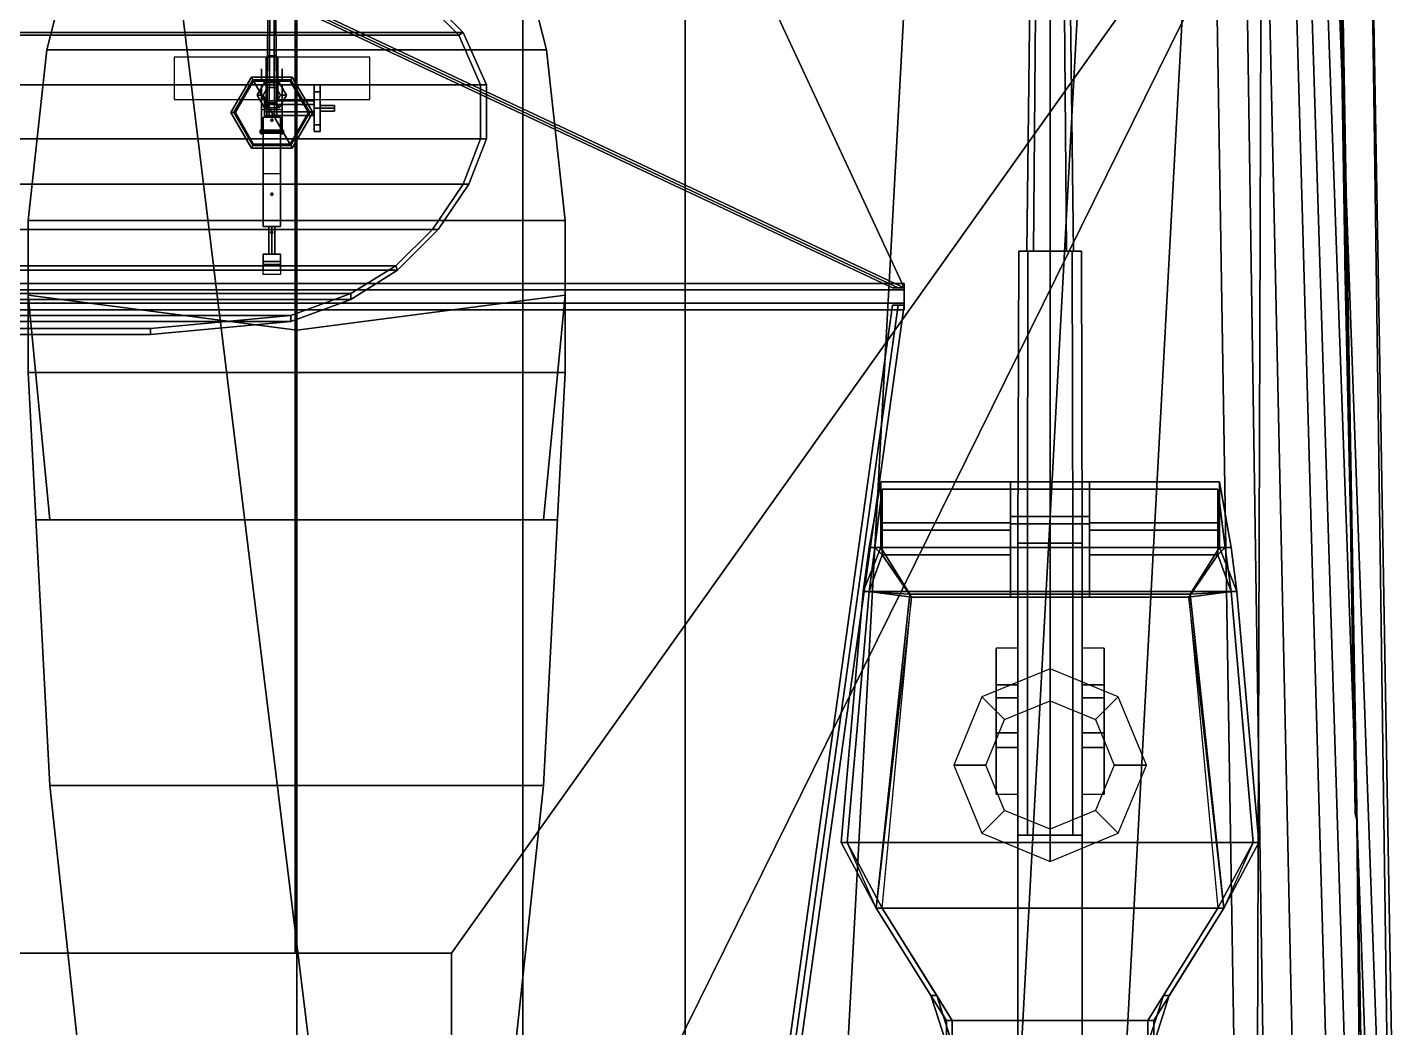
# Model space of a CAD drawing. Header units: millimetres. Extents: x -12 to 12, y -117 to 93.
# Drawn here: x 2 to 11.34, y 10.96 to 17.82 of the extents above; entities that cross this region are included whole.
import ezdxf

# ---------------------------------------------------------------- set-up
doc = ezdxf.new("R2010")
doc.units = ezdxf.units.MM
doc.header["$MEASUREMENT"] = 0
for name, color, linetype in [('barrel', 1, 'Continuous'), ('boats', 1, 'Continuous'), ('railings', 6, 'Continuous'), ('sleeve', 5, 'Continuous'), ('supersctucture', 3, 'Continuous'), ('turret', 2, 'Continuous')]:
    doc.layers.add(name, color=color, linetype=linetype)

msp = doc.modelspace()

# ---------------------------------------------------------------- linework, layer by layer
for points in [[(0, 19.99, -7.11), (5.39, 19.99, -7.11), (5.39, 10.75, -7.11), (0, 10.75, -7.11)], [(6.5, 10.75, -6.98), (5.39, 10.75, -7.11), (5.39, 19.99, -7.11), (6.5, 19.99, -6.98)], [(7.61, 10.75, -6.73), (6.5, 10.75, -6.98), (6.5, 19.99, -6.98), (8.11, 19.99, -6.31)], [(8.8, 10.75, -6.21), (7.61, 10.75, -6.73), (8.11, 19.99, -6.31), (9.3, 19.99, -5.52)], [(9.52, 10.75, -5.72), (8.8, 10.75, -6.21), (9.3, 19.99, -5.52), (10.02, 19.99, -4.72)], [(10.42, 10.75, -4.79), (9.52, 10.75, -5.72), (10.02, 19.99, -4.72), (10.45, 19.99, -3.96)], [(11.13, 10.75, 4.57), (10.26, 10.75, 1.01), (10.11, 19.99, 1.01), (10.97, 19.99, 4.57)], [(10.26, 10.75, 1.01), (10.46, 10.75, 0.7), (10.32, 19.99, 0.7), (10.11, 19.99, 1.01)], [(10.46, 10.75, 0.7), (10.66, 10.75, 0.39), (10.46, 19.99, 0.39), (10.32, 19.99, 0.7)], [(11.02, 10.75, -3.54), (10.42, 10.75, -4.79), (10.45, 19.99, -3.96), (10.73, 19.99, -3.06)], [(10.66, 10.75, 0.39), (10.89, 10.75, -0.06), (10.63, 19.99, -0.06), (10.46, 19.99, 0.39)], [(10.89, 10.75, -0.06), (11.16, 10.75, -0.83), (10.83, 19.99, -0.83), (10.63, 19.99, -0.06)], [(11.24, 10.75, -2.57), (11.02, 10.75, -3.54), (10.73, 19.99, -3.06), (10.91, 19.99, -1.97)], [(11.16, 10.75, -0.83), (11.24, 10.75, -1.6), (10.91, 19.99, -1.46), (10.83, 19.99, -0.83)], [(11.24, 10.75, -1.6), (11.24, 10.75, -2.57), (10.91, 19.99, -1.97), (10.91, 19.99, -1.46)], [(11.13, 10.75, 5.97), (11.31, 10.75, 5.78), (11.18, 19.99, 5.7), (10.96, 19.99, 5.97)], [(11.34, 10.75, 5.5), (11.13, 10.75, 4.57), (10.97, 19.99, 4.57), (11.18, 19.99, 5.5)], [(11.31, 10.75, 5.78), (11.34, 10.75, 5.5), (11.18, 19.99, 5.5), (11.18, 19.99, 5.7)], [(6.22, 19.86, 14.59), (8, 16.03, 23.96), (8, 16.03, 23.91), (6.22, 19.86, 14.54)], [(6.22, 19.86, 14.54), (8, 16.03, 23.91), (8, 16.03, 23.96), (6.22, 19.86, 14.59)], [(3, 18.38, 22.18), (5.5, -1.99, 28.81), (5.5, -1.99, 28.75), (3, 18.38, 22.13)], [(3, 18.38, 22.13), (5.5, -1.99, 28.75), (5.5, -1.99, 28.81), (3, 18.38, 22.18)], [(-4.61, 18.15, 24.02), (4.61, 18.15, 24.02), (4.98, 17.78, 24.02), (-4.98, 17.78, 24.02)], [(4.95, 17.76, 24.12), (4.58, 18.13, 24.12), (-4.58, 18.13, 24.12), (-4.95, 17.76, 24.12)], [(4.61, 18.15, 25.38), (4.58, 18.13, 25.38), (4.95, 17.76, 25.38), (4.98, 17.78, 25.38)], [(4.58, 18.13, 25.38), (4.58, 18.13, 24.12), (4.95, 17.76, 24.12), (4.95, 17.76, 25.38)], [(4.98, 17.78, 25.38), (4.98, 17.78, 24.02), (4.61, 18.15, 24.02), (4.61, 18.15, 25.38)], [(-4.98, 17.78, 24.02), (4.98, 17.78, 24.02), (5.14, 17.42, 24.02), (-5.14, 17.42, 24.02)], [(5.1, 17.42, 24.12), (4.95, 17.76, 24.12), (-4.95, 17.76, 24.12), (-5.1, 17.42, 24.12)], [(4.98, 17.78, 25.38), (4.95, 17.76, 25.38), (5.1, 17.42, 25.38), (5.14, 17.42, 25.38)], [(4.95, 17.76, 25.38), (4.95, 17.76, 24.12), (5.1, 17.42, 24.12), (5.1, 17.42, 25.38)], [(5.14, 17.42, 25.38), (5.14, 17.42, 24.02), (4.98, 17.78, 24.02), (4.98, 17.78, 25.38)], [(-5.14, 17.42, 24.02), (5.14, 17.42, 24.02), (5.14, 17.05, 24.02), (-5.14, 17.05, 24.02)], [(5.1, 17.05, 24.12), (5.1, 17.42, 24.12), (-5.1, 17.42, 24.12), (-5.1, 17.05, 24.12)], [(3.42, 17.23, 24.2), (3.545, 17.4465, 24.2), (3.53, 17.4725, 24.17), (3.39, 17.23, 24.17)], [(3.53, 17.4725, 24.12), (3.39, 17.23, 24.12), (3.39, 17.23, 24.17), (3.53, 17.4725, 24.17)], [(3.545, 17.4465, 24.2), (3.42, 17.23, 24.2), (3.42, 17.23, 24.81), (3.545, 17.4465, 24.81)], [(3.545, 17.4465, 24.2), (3.795, 17.4465, 24.2), (3.81, 17.4725, 24.17), (3.53, 17.4725, 24.17)], [(3.81, 17.4725, 24.12), (3.53, 17.4725, 24.12), (3.53, 17.4725, 24.17), (3.81, 17.4725, 24.17)], [(3.795, 17.4465, 24.2), (3.545, 17.4465, 24.2), (3.545, 17.4465, 24.81), (3.795, 17.4465, 24.81)], [(3.795, 17.4465, 24.2), (3.92, 17.23, 24.2), (3.95, 17.23, 24.17), (3.81, 17.4725, 24.17)], [(3.92, 17.23, 24.2), (3.795, 17.4465, 24.2), (3.795, 17.4465, 24.81), (3.92, 17.23, 24.81)], [(3.95, 17.23, 24.12), (3.81, 17.4725, 24.12), (3.81, 17.4725, 24.17), (3.95, 17.23, 24.17)], [(5.1, 17.42, 25.38), (5.1, 17.42, 24.12), (5.1, 17.05, 24.12), (5.1, 17.05, 25.38)], [(5.14, 17.42, 25.38), (5.1, 17.42, 25.38), (5.1, 17.05, 25.38), (5.14, 17.05, 25.38)], [(5.14, 17.05, 25.38), (5.14, 17.05, 24.02), (5.14, 17.42, 24.02), (5.14, 17.42, 25.38)], [(3.545, 17.0135, 24.2), (3.42, 17.23, 24.2), (3.39, 17.23, 24.17), (3.53, 16.9875, 24.17)], [(3.39, 17.23, 24.12), (3.53, 16.9875, 24.12), (3.53, 16.9875, 24.17), (3.39, 17.23, 24.17)], [(3.42, 17.23, 24.2), (3.545, 17.0135, 24.2), (3.545, 17.0135, 24.81), (3.42, 17.23, 24.81)], [(3.795, 17.0135, 24.2), (3.92, 17.23, 24.2), (3.92, 17.23, 24.81), (3.795, 17.0135, 24.81)], [(3.92, 17.23, 24.2), (3.795, 17.0135, 24.2), (3.81, 16.9875, 24.17), (3.95, 17.23, 24.17)], [(3.81, 16.9875, 24.12), (3.95, 17.23, 24.12), (3.95, 17.23, 24.17), (3.81, 16.9875, 24.17)], [(-5.14, 17.05, 24.02), (5.14, 17.05, 24.02), (5.02, 16.74, 24.02), (-5.02, 16.74, 24.02)], [(4.98, 16.74, 24.12), (5.1, 17.05, 24.12), (-5.1, 17.05, 24.12), (-4.98, 16.74, 24.12)], [(3.795, 17.0135, 24.2), (3.545, 17.0135, 24.2), (3.53, 16.9875, 24.17), (3.81, 16.9875, 24.17)], [(3.545, 17.0135, 24.2), (3.795, 17.0135, 24.2), (3.795, 17.0135, 24.81), (3.545, 17.0135, 24.81)], [(5.14, 17.05, 25.38), (5.1, 17.05, 25.38), (4.98, 16.74, 25.38), (5.02, 16.74, 25.38)], [(5.1, 17.05, 25.38), (5.1, 17.05, 24.12), (4.98, 16.74, 24.12), (4.98, 16.74, 25.38)], [(5.02, 16.74, 25.38), (5.02, 16.74, 24.02), (5.14, 17.05, 24.02), (5.14, 17.05, 25.38)], [(3.53, 16.9875, 24.12), (3.81, 16.9875, 24.12), (3.81, 16.9875, 24.17), (3.53, 16.9875, 24.17)], [(-5.02, 16.74, 24.02), (5.02, 16.74, 24.02), (4.81, 16.43, 24.02), (-4.81, 16.43, 24.02)], [(4.77, 16.43, 24.12), (4.98, 16.74, 24.12), (-4.98, 16.74, 24.12), (-4.77, 16.43, 24.12)], [(4.98, 16.74, 25.38), (4.98, 16.74, 24.12), (4.77, 16.43, 24.12), (4.77, 16.43, 25.38)], [(5.02, 16.74, 25.38), (4.98, 16.74, 25.38), (4.77, 16.43, 25.38), (4.81, 16.43, 25.38)], [(4.81, 16.43, 25.38), (4.81, 16.43, 24.02), (5.02, 16.74, 24.02), (5.02, 16.74, 25.38)], [(-4.81, 16.43, 24.02), (4.81, 16.43, 24.02), (4.53, 16.15, 24.02), (-4.53, 16.15, 24.02)], [(4.52, 16.18, 24.12), (4.77, 16.43, 24.12), (-4.77, 16.43, 24.12), (-4.52, 16.18, 24.12)], [(4.81, 16.43, 25.38), (4.77, 16.43, 25.38), (4.52, 16.18, 25.38), (4.53, 16.15, 25.38)], [(4.77, 16.43, 25.38), (4.77, 16.43, 24.12), (4.52, 16.18, 24.12), (4.52, 16.18, 25.38)], [(4.53, 16.15, 25.38), (4.53, 16.15, 24.02), (4.81, 16.43, 24.02), (4.81, 16.43, 25.38)], [(4.21, 15.99, 24.12), (4.52, 16.18, 24.12), (-4.52, 16.18, 24.12), (-4.21, 15.99, 24.12)], [(4.52, 16.18, 25.38), (4.52, 16.18, 24.12), (4.21, 15.99, 24.12), (4.21, 15.99, 25.38)], [(4.53, 16.15, 25.38), (4.52, 16.18, 25.38), (4.21, 15.99, 25.38), (4.21, 15.95, 25.38)], [(-4.53, 16.15, 24.02), (4.53, 16.15, 24.02), (4.21, 15.95, 24.02), (-4.21, 15.95, 24.02)], [(4.21, 15.95, 25.38), (4.21, 15.95, 24.02), (4.53, 16.15, 24.02), (4.53, 16.15, 25.38)], [(-8, 16.06, 23.94), (-8, 16.015, 24.0179), (8, 16.015, 24.0179), (8, 16.06, 23.94)], [(-8, 16.015, 23.8621), (-8, 16.06, 23.94), (8, 16.06, 23.94), (8, 16.015, 23.8621)], [(-8, 16.015, 24.0179), (-8, 15.925, 24.0179), (8, 15.925, 24.0179), (8, 16.015, 24.0179)], [(-8, 15.925, 23.8621), (-8, 16.015, 23.8621), (8, 16.015, 23.8621), (8, 15.925, 23.8621)], [(3.8, 15.84, 24.12), (4.21, 15.99, 24.12), (-4.21, 15.99, 24.12), (-3.8, 15.84, 24.12)], [(4.21, 15.95, 25.38), (4.21, 15.99, 25.38), (3.8, 15.84, 25.38), (3.8, 15.8, 25.38)], [(4.21, 15.99, 25.38), (4.21, 15.99, 24.12), (3.8, 15.84, 24.12), (3.8, 15.84, 25.38)], [(8, 16.06, 23.94), (8, 15.88, 23.94), (8, 15.925, 23.8621), (8, 16.015, 23.8621)], [(8, 16.015, 24.0179), (8, 15.925, 24.0179), (8, 15.88, 23.94), (8, 16.06, 23.94)], [(-8, 15.925, 24.0179), (-8, 15.88, 23.94), (8, 15.88, 23.94), (8, 15.925, 24.0179)], [(-8, 15.88, 23.94), (-8, 15.925, 23.8621), (8, 15.925, 23.8621), (8, 15.88, 23.94)], [(-4.21, 15.95, 24.02), (4.21, 15.95, 24.02), (3.8, 15.8, 24.02), (-3.8, 15.8, 24.02)], [(3.8, 15.8, 25.38), (3.8, 15.8, 24.02), (4.21, 15.95, 24.02), (4.21, 15.95, 25.38)], [(2.84, 15.75, 24.12), (3.8, 15.84, 24.12), (-3.8, 15.84, 24.12), (-2.84, 15.75, 24.12)], [(-3.8, 15.8, 24.02), (3.8, 15.8, 24.02), (2.84, 15.71, 24.02), (-2.84, 15.71, 24.02)], [(3.8, 15.84, 25.38), (3.8, 15.84, 24.12), (2.84, 15.75, 24.12), (2.84, 15.75, 25.38)], [(3.8, 15.8, 25.38), (3.8, 15.84, 25.38), (2.84, 15.75, 25.38), (2.84, 15.71, 25.38)], [(2.84, 15.71, 25.38), (2.84, 15.71, 24.02), (3.8, 15.8, 24.02), (3.8, 15.8, 25.38)], [(-2.84, 15.75, 24.12), (-2.84, 15.75, 25.38), (2.84, 15.75, 25.38), (2.84, 15.75, 24.12)], [(2.84, 15.71, 25.38), (2.84, 15.75, 25.38), (-2.84, 15.75, 25.38), (-2.84, 15.71, 25.38)], [(2.84, 15.71, 24.02), (2.84, 15.71, 25.38), (-2.84, 15.71, 25.38), (-2.84, 15.71, 24.02)]]:
    msp.add_3dface(points)
at = {"color": 2}
for points in [[(7.92, 16.03, 23.94), (7.96, 16.03, 23.98), (2.96, 18.38, 22.21), (2.92, 18.38, 22.17)], [(7.96, 16.03, 23.9), (7.92, 16.03, 23.94), (2.92, 18.38, 22.17), (2.96, 18.38, 22.13)], [(7.96, 16.03, 23.98), (8, 16.03, 23.94), (3, 18.38, 22.17), (2.96, 18.38, 22.21)], [(8, 16.03, 23.94), (7.96, 16.03, 23.9), (2.96, 18.38, 22.13), (3, 18.38, 22.17)], [(5.42, -1.99, 28.78), (5.46, -1.99, 28.82), (7.96, 15.91, 23.98), (7.92, 15.91, 23.94)], [(5.46, -1.99, 28.74), (5.42, -1.99, 28.78), (7.92, 15.91, 23.94), (7.96, 15.91, 23.9)], [(5.46, -1.99, 28.82), (5.5, -1.99, 28.78), (8, 15.91, 23.94), (7.96, 15.91, 23.98)], [(5.5, -1.99, 28.78), (5.46, -1.99, 28.74), (7.96, 15.91, 23.9), (8, 15.91, 23.94)]]:
    msp.add_3dface(points, dxfattribs=at)
at = {"layer": 'barrel'}
for points in [[(8.88, 19.55, 7.97), (8.9151, 19.55, 7.8851), (8.8869, 16.28, 7.8569), (8.84, 16.28, 7.97)], [(8.9151, 19.55, 8.0549), (8.88, 19.55, 7.97), (8.84, 16.28, 7.97), (8.8869, 16.28, 8.0831)], [(8.9151, 19.55, 7.8851), (9, 19.55, 7.85), (9, 16.28, 7.81), (8.8869, 16.28, 7.8569)], [(9, 19.55, 8.09), (8.9151, 19.55, 8.0549), (8.8869, 16.28, 8.0831), (9, 16.28, 8.13)], [(9, 19.55, 7.85), (9.0849, 19.55, 7.8851), (9.1131, 16.28, 7.8569), (9, 16.28, 7.81)], [(9.0849, 19.55, 8.0549), (9, 19.55, 8.09), (9, 16.28, 8.13), (9.1131, 16.28, 8.0831)], [(9.0849, 19.55, 7.8851), (9.12, 19.55, 7.97), (9.16, 16.28, 7.97), (9.1131, 16.28, 7.8569)], [(9.12, 19.55, 7.97), (9.0849, 19.55, 8.0549), (9.1131, 16.28, 8.0831), (9.16, 16.28, 7.97)], [(3.64, 17.62, 25.18), (3.655, 17.62, 25.206), (3.6575, 18.17, 25.2017), (3.645, 18.17, 25.18)], [(3.655, 17.62, 25.154), (3.64, 17.62, 25.18), (3.645, 18.17, 25.18), (3.6575, 18.17, 25.1583)], [(3.655, 17.62, 25.206), (3.685, 17.62, 25.206), (3.6825, 18.17, 25.2017), (3.6575, 18.17, 25.2017)], [(3.685, 17.62, 25.154), (3.655, 17.62, 25.154), (3.6575, 18.17, 25.1583), (3.6825, 18.17, 25.1583)], [(3.685, 17.62, 25.206), (3.7, 17.62, 25.18), (3.695, 18.17, 25.18), (3.6825, 18.17, 25.2017)], [(3.7, 17.62, 25.18), (3.685, 17.62, 25.154), (3.6825, 18.17, 25.1583), (3.695, 18.17, 25.18)], [(3.64, 17.62, 25.18), (3.655, 17.62, 25.154), (3.6525, 17.2, 25.1497), (3.635, 17.2, 25.18)], [(3.655, 17.62, 25.206), (3.64, 17.62, 25.18), (3.635, 17.2, 25.18), (3.6525, 17.2, 25.2103)], [(3.655, 17.62, 25.154), (3.685, 17.62, 25.154), (3.6875, 17.2, 25.1497), (3.6525, 17.2, 25.1497)], [(3.685, 17.62, 25.206), (3.655, 17.62, 25.206), (3.6525, 17.2, 25.2103), (3.6875, 17.2, 25.2103)], [(3.685, 17.62, 25.154), (3.7, 17.62, 25.18), (3.705, 17.2, 25.18), (3.6875, 17.2, 25.1497)], [(3.7, 17.62, 25.18), (3.685, 17.62, 25.206), (3.6875, 17.2, 25.2103), (3.705, 17.2, 25.18)], [(9.22, 10.89, 8.24), (9.22, 12.28, 8.24), (8.78, 12.28, 8.24), (8.78, 10.89, 8.24)], [(8.78, 10.89, 7.69), (8.78, 12.28, 7.69), (9.22, 12.28, 7.69), (9.22, 10.89, 7.69)], [(9.22, 12.28, 8.24), (9.22, 12.28, 7.69), (8.78, 12.28, 7.69), (8.78, 12.28, 8.24)], [(8.78, 12.28, 8.24), (8.78, 12.28, 7.69), (8.78, 10.89, 7.69), (8.78, 10.89, 8.24)], [(9.22, 10.89, 7.69), (9.22, 12.28, 7.69), (9.22, 12.28, 8.24), (9.22, 10.89, 8.24)]]:
    msp.add_3dface(points, dxfattribs=at)
at = {"layer": 'boats'}
for points in [[(2.13, 17.66, 9.98), (2.35, 18.53, 10.12), (3.84, 18.53, 8.51), (3.84, 17.66, 8.49)], [(3.84, 17.66, 10.9), (3.84, 18.53, 10.89), (2.35, 18.53, 10.69), (2.13, 17.66, 10.67)], [(2.13, 17.66, 10.67), (2.35, 18.53, 10.69), (2.35, 18.53, 10.12), (2.13, 17.66, 9.98)], [(3.84, 17.66, 8.49), (3.84, 18.53, 8.51), (5.33, 18.53, 10.12), (5.55, 17.66, 9.98)], [(5.33, 18.53, 10.69), (3.84, 18.53, 10.89), (3.84, 17.66, 10.9), (5.55, 17.66, 10.67)], [(5.55, 17.66, 9.98), (5.33, 18.53, 10.12), (5.33, 18.53, 10.69), (5.55, 17.66, 10.67)], [(2, 16.49, 9.81), (2.13, 17.66, 9.98), (3.84, 17.66, 8.49), (3.84, 16.49, 8.48)], [(3.84, 16.49, 10.91), (3.84, 17.66, 10.9), (2.13, 17.66, 10.67), (2, 16.49, 10.66)], [(2, 16.49, 10.66), (2.13, 17.66, 10.67), (2.13, 17.66, 9.98), (2, 16.49, 9.81)], [(3.84, 16.49, 8.48), (3.84, 17.66, 8.49), (5.55, 17.66, 9.98), (5.68, 16.49, 9.81)], [(5.55, 17.66, 10.67), (3.84, 17.66, 10.9), (3.84, 16.49, 10.91), (5.68, 16.49, 10.66)], [(5.68, 16.49, 9.81), (5.55, 17.66, 9.98), (5.55, 17.66, 10.67), (5.68, 16.49, 10.66)], [(3.84, 15.74, 11.78), (3.84, 16.49, 10.91), (2, 16.49, 10.66), (2, 15.98, 11.54)], [(2, 15.45, 9.73), (2, 16.49, 9.81), (3.84, 16.49, 8.48), (3.84, 15.45, 8.45)], [(2, 15.98, 11.54), (2, 15.98, 11.54), (2, 16.49, 10.66), (2, 15.45, 10.63)], [(2, 15.45, 10.63), (2, 16.49, 10.66), (2, 16.49, 9.81), (2, 15.45, 9.73)], [(3.84, 15.45, 8.45), (3.84, 16.49, 8.48), (5.68, 16.49, 9.81), (5.68, 15.45, 9.73)], [(5.68, 16.49, 10.66), (3.84, 16.49, 10.91), (3.84, 15.74, 11.78), (5.68, 15.98, 11.54)], [(5.68, 15.45, 10.63), (5.68, 16.49, 10.66), (5.68, 15.98, 11.54)], [(5.68, 15.45, 9.73), (5.68, 16.49, 9.81), (5.68, 16.49, 10.66), (5.68, 15.45, 10.63)], [(3.84, 14.44, 11.85), (3.84, 15.74, 11.78), (2, 15.98, 11.54), (2.15, 14.44, 11.62)], [(2.15, 14.44, 11.62), (2, 15.98, 11.54), (2, 15.45, 10.63), (2.0535, 14.44, 10.63)], [(5.68, 15.98, 11.54), (3.84, 15.74, 11.78), (3.84, 14.44, 11.85), (5.53, 14.44, 11.62)], [(5.68, 15.45, 10.63), (5.68, 15.98, 11.54), (5.53, 14.44, 11.62), (5.6265, 14.44, 10.63)], [(2.15, 12.62, 9.69), (2, 15.45, 9.73), (3.84, 15.45, 8.45), (3.84, 12.62, 8.39)], [(2.15, 12.62, 10.63), (2, 15.45, 10.63), (2, 15.45, 9.73), (2.15, 12.62, 9.69)], [(3.84, 12.62, 8.39), (3.84, 15.45, 8.45), (5.68, 15.45, 9.73), (5.53, 12.62, 9.69)], [(5.53, 12.62, 9.69), (5.68, 15.45, 9.73), (5.68, 15.45, 10.63), (5.53, 12.62, 10.63)], [(5.53, 14.44, 11.62), (2.15, 14.44, 11.62), (2.0535, 14.44, 10.63), (5.6265, 14.44, 10.63)], [(5.6265, 14.44, 10.63), (2.0535, 14.44, 10.63), (2.15, 12.62, 10.63), (5.53, 12.62, 10.63)], [(3.84, 14.44, 11.85), (3.84, 14.44, 11.85), (2.15, 14.44, 11.62), (5.53, 14.44, 11.62)], [(5.53, 12.62, 10.63), (2.15, 12.62, 10.63), (2.49, 9.46, 10.46), (5.19, 9.46, 10.46)], [(2.49, 9.46, 9.82), (2.15, 12.62, 9.69), (3.84, 12.62, 8.39), (3.84, 9.46, 8.55)], [(2.49, 9.46, 10.46), (2.15, 12.62, 10.63), (2.15, 12.62, 9.69), (2.49, 9.46, 9.82)], [(3.84, 9.46, 8.55), (3.84, 12.62, 8.39), (5.53, 12.62, 9.69), (5.19, 9.46, 9.82)], [(5.19, 9.46, 9.82), (5.53, 12.62, 9.69), (5.53, 12.62, 10.63), (5.19, 9.46, 10.46)]]:
    msp.add_3dface(points, dxfattribs=at)
at = {"layer": 'railings'}
for points in [[(10.99, 18.11, 6.58), (10.99, 18.11, 6.63), (11.02, 16.25, 6.63), (11.02, 16.25, 6.58)], [(11.02, 16.25, 6.58), (11.02, 16.25, 6.63), (10.99, 18.11, 6.63), (10.99, 18.11, 6.58)], [(11.02, 16.25, 7.1), (11.02, 16.25, 7.15), (10.99, 18.11, 7.15), (10.99, 18.11, 7.1)], [(10.99, 18.11, 7.1), (10.99, 18.11, 7.15), (11.02, 16.25, 7.15), (11.02, 16.25, 7.1)], [(11.02, 16.2, 7.15), (11.02, 16.25, 7.15), (11.02, 16.25, 5.97), (11.02, 16.2, 5.97)], [(11.02, 16.2, 5.97), (11.02, 16.25, 5.97), (11.02, 16.25, 7.15), (11.02, 16.2, 7.15)], [(11.06, 14.34, 6.58), (11.06, 14.34, 6.63), (11.02, 16.2, 6.63), (11.02, 16.2, 6.58)], [(11.02, 16.2, 6.58), (11.02, 16.2, 6.63), (11.06, 14.34, 6.63), (11.06, 14.34, 6.58)], [(11.02, 16.2, 7.1), (11.02, 16.2, 7.15), (11.06, 14.34, 7.15), (11.06, 14.34, 7.1)], [(11.06, 14.34, 7.1), (11.06, 14.34, 7.15), (11.02, 16.2, 7.15), (11.02, 16.2, 7.1)], [(11.06, 14.29, 5.97), (11.06, 14.34, 5.97), (11.06, 14.34, 7.15), (11.06, 14.29, 7.15)], [(11.06, 14.29, 7.15), (11.06, 14.34, 7.15), (11.06, 14.34, 5.97), (11.06, 14.29, 5.97)], [(11.06, 14.29, 6.58), (11.06, 14.29, 6.63), (11.09, 12.43, 6.63), (11.09, 12.43, 6.58)], [(11.09, 12.43, 6.58), (11.09, 12.43, 6.63), (11.06, 14.29, 6.63), (11.06, 14.29, 6.58)], [(11.09, 12.43, 7.1), (11.09, 12.43, 7.15), (11.06, 14.29, 7.15), (11.06, 14.29, 7.1)], [(11.06, 14.29, 7.1), (11.06, 14.29, 7.15), (11.09, 12.43, 7.15), (11.09, 12.43, 7.1)], [(11.1, 12.38, 5.97), (11.09, 12.43, 5.97), (11.09, 12.43, 7.15), (11.1, 12.38, 7.15)], [(11.1, 12.38, 7.15), (11.09, 12.43, 7.15), (11.09, 12.43, 5.97), (11.1, 12.38, 5.97)], [(11.12, 10.52, 6.59), (11.12, 10.52, 6.64), (11.1, 12.38, 6.63), (11.1, 12.38, 6.58)], [(11.1, 12.38, 6.58), (11.1, 12.38, 6.63), (11.12, 10.52, 6.64), (11.12, 10.52, 6.59)], [(11.1, 12.38, 7.1), (11.1, 12.38, 7.15), (11.12, 10.52, 7.16), (11.12, 10.52, 7.11)], [(11.12, 10.52, 7.11), (11.12, 10.52, 7.16), (11.1, 12.38, 7.15), (11.1, 12.38, 7.1)]]:
    msp.add_3dface(points, dxfattribs=at)
at = {"layer": 'sleeve'}
for points in [[(3.73, 17.2, 25.15), (3.73, 17.11, 25.1), (3.61, 17.11, 25.1), (3.61, 17.2, 25.15)], [(3.73, 17.2, 25.21), (3.73, 17.2, 25.15), (3.61, 17.2, 25.15), (3.61, 17.2, 25.21)], [(3.61, 17.2, 25.15), (3.61, 17.11, 25.1), (3.61, 17.11, 25.25), (3.61, 17.2, 25.21)], [(3.61, 17.2, 25.21), (3.61, 17.11, 25.25), (3.73, 17.11, 25.25), (3.73, 17.2, 25.21)], [(3.73, 17.11, 25.25), (3.73, 17.11, 25.1), (3.73, 17.2, 25.15), (3.73, 17.2, 25.21)], [(3.59, 17.09, 25.18), (3.59, 17.1, 25.19), (3.59, 17.11, 25.18), (3.59, 17.1, 25.17)], [(3.75, 17.11, 25.18), (3.75, 17.1, 25.17), (3.59, 17.1, 25.17), (3.59, 17.11, 25.18)], [(3.75, 17.1, 25.19), (3.75, 17.11, 25.18), (3.59, 17.11, 25.18), (3.59, 17.1, 25.19)], [(3.73, 17.11, 25.1), (3.73, 16.45, 25.1), (3.61, 16.45, 25.1), (3.61, 17.11, 25.1)], [(3.61, 17.11, 25.25), (3.61, 16.45, 25.25), (3.73, 16.45, 25.25), (3.73, 17.11, 25.25)], [(3.61, 17.11, 25.1), (3.61, 16.45, 25.1), (3.61, 16.45, 25.25), (3.61, 17.11, 25.25)], [(3.66, 17.18, 25.35), (3.67, 17.17, 25.35), (3.68, 17.18, 25.35), (3.67, 17.19, 25.35)], [(3.67, 17.19, 25.21), (3.66, 17.18, 25.21), (3.66, 17.18, 25.35), (3.67, 17.19, 25.35)], [(3.66, 17.18, 25.21), (3.67, 17.17, 25.22), (3.67, 17.17, 25.35), (3.66, 17.18, 25.35)], [(3.68, 17.18, 25.21), (3.67, 17.19, 25.21), (3.67, 17.19, 25.35), (3.68, 17.18, 25.35)], [(3.67, 17.17, 25.22), (3.68, 17.18, 25.21), (3.68, 17.18, 25.35), (3.67, 17.17, 25.35)], [(3.73, 16.45, 25.25), (3.73, 16.45, 25.1), (3.73, 17.11, 25.1), (3.73, 17.11, 25.25)], [(3.75, 17.1, 25.17), (3.75, 17.11, 25.18), (3.75, 17.1, 25.19), (3.75, 17.09, 25.18)], [(3.75, 17.1, 25.17), (3.75, 17.09, 25.18), (3.59, 17.09, 25.18), (3.59, 17.1, 25.17)], [(3.75, 17.09, 25.18), (3.75, 17.1, 25.19), (3.59, 17.1, 25.19), (3.59, 17.09, 25.18)], [(3.61, 16.81, 25.25), (3.61, 16.74, 25.37), (3.73, 16.74, 25.37), (3.73, 16.81, 25.25)], [(3.66, 16.67, 25.42), (3.67, 16.66, 25.42), (3.68, 16.67, 25.42), (3.67, 16.68, 25.42)], [(3.67, 16.68, 25.25), (3.66, 16.67, 25.25), (3.66, 16.67, 25.42), (3.67, 16.68, 25.42)], [(3.66, 16.67, 25.25), (3.67, 16.66, 25.25), (3.67, 16.66, 25.42), (3.66, 16.67, 25.42)], [(3.68, 16.67, 25.25), (3.67, 16.68, 25.25), (3.67, 16.68, 25.42), (3.68, 16.67, 25.42)], [(3.67, 16.66, 25.25), (3.68, 16.67, 25.25), (3.68, 16.67, 25.42), (3.67, 16.66, 25.42)], [(3.61, 16.45, 25.25), (3.61, 16.45, 25.1), (3.73, 16.45, 25.1), (3.73, 16.45, 25.25)], [(3.65, 16.45, 25.17), (3.67, 16.45, 25.15), (3.67, 16.26, 25.15), (3.65, 16.26, 25.17)], [(3.67, 16.45, 25.19), (3.65, 16.45, 25.17), (3.65, 16.26, 25.17), (3.67, 16.26, 25.19)], [(3.67, 16.45, 25.15), (3.69, 16.45, 25.17), (3.69, 16.26, 25.17), (3.67, 16.26, 25.15)], [(3.69, 16.45, 25.17), (3.67, 16.45, 25.19), (3.67, 16.26, 25.19), (3.69, 16.26, 25.17)], [(3.67, 16.42, 25.1), (3.68, 16.41, 25.1), (3.67, 16.4, 25.1), (3.66, 16.41, 25.1)], [(3.66, 16.41, 25.3), (3.67, 16.4, 25.3), (3.68, 16.41, 25.3), (3.67, 16.42, 25.3)], [(3.67, 16.42, 25.1), (3.66, 16.41, 25.1), (3.66, 16.41, 25.3), (3.67, 16.42, 25.3)], [(3.66, 16.41, 25.1), (3.67, 16.4, 25.1), (3.67, 16.4, 25.3), (3.66, 16.41, 25.3)], [(3.68, 16.41, 25.1), (3.67, 16.42, 25.1), (3.67, 16.42, 25.3), (3.68, 16.41, 25.3)], [(3.67, 16.4, 25.1), (3.68, 16.41, 25.1), (3.68, 16.41, 25.3), (3.67, 16.4, 25.3)], [(8.785, 16.28, 7.97), (8.848, 16.28, 7.818), (8.8444, 14.28, 7.8144), (8.78, 14.28, 7.97)], [(8.848, 16.28, 8.122), (8.785, 16.28, 7.97), (8.78, 14.28, 7.97), (8.8444, 14.28, 8.1256)], [(8.84, 16.28, 7.97), (8.8869, 16.28, 7.8569), (8.848, 16.28, 7.818), (8.785, 16.28, 7.97)], [(8.8869, 16.28, 8.0831), (8.84, 16.28, 7.97), (8.785, 16.28, 7.97), (8.848, 16.28, 8.122)], [(8.848, 16.28, 7.818), (9, 16.28, 7.755), (9, 14.28, 7.75), (8.8444, 14.28, 7.8144)], [(9, 16.28, 8.185), (8.848, 16.28, 8.122), (8.8444, 14.28, 8.1256), (9, 14.28, 8.19)], [(8.8869, 16.28, 7.8569), (9, 16.28, 7.81), (9, 16.28, 7.755), (8.848, 16.28, 7.818)], [(9, 16.28, 8.13), (8.8869, 16.28, 8.0831), (8.848, 16.28, 8.122), (9, 16.28, 8.185)], [(9.1131, 16.28, 8.0831), (9, 16.28, 8.13), (9, 16.28, 8.185), (9.152, 16.28, 8.122)], [(9, 16.28, 7.81), (9.1131, 16.28, 7.8569), (9.152, 16.28, 7.818), (9, 16.28, 7.755)], [(9, 16.28, 7.755), (9.152, 16.28, 7.818), (9.1556, 14.28, 7.8144), (9, 14.28, 7.75)], [(9.152, 16.28, 8.122), (9, 16.28, 8.185), (9, 14.28, 8.19), (9.1556, 14.28, 8.1256)], [(9.16, 16.28, 7.97), (9.1131, 16.28, 8.0831), (9.152, 16.28, 8.122), (9.215, 16.28, 7.97)], [(9.1131, 16.28, 7.8569), (9.16, 16.28, 7.97), (9.215, 16.28, 7.97), (9.152, 16.28, 7.818)], [(9.152, 16.28, 7.818), (9.215, 16.28, 7.97), (9.22, 14.28, 7.97), (9.1556, 14.28, 7.8144)], [(9.215, 16.28, 7.97), (9.152, 16.28, 8.122), (9.1556, 14.28, 8.1256), (9.22, 14.28, 7.97)], [(3.61, 16.26, 25.12), (3.61, 16.21, 25.05), (3.73, 16.21, 25.05), (3.73, 16.26, 25.12)], [(3.61, 16.19, 25.27), (3.61, 16.26, 25.2), (3.73, 16.26, 25.2), (3.73, 16.19, 25.27)], [(3.61, 16.26, 25.2), (3.61, 16.26, 25.12), (3.73, 16.26, 25.12), (3.73, 16.26, 25.2)], [(3.61, 16.21, 25.05), (3.61, 16.15, 25.02), (3.73, 16.15, 25.02), (3.73, 16.21, 25.05)], [(3.61, 16.12, 25.27), (3.61, 16.19, 25.27), (3.73, 16.19, 25.27), (3.73, 16.12, 25.27)], [(8.78, 12.28, 7.97), (8.8444, 12.28, 8.1256), (8.8444, 14.28, 8.1256), (8.78, 14.28, 7.97)], [(8.8444, 12.28, 7.8144), (8.78, 12.28, 7.97), (8.78, 14.28, 7.97), (8.8444, 14.28, 7.8144)], [(8.8444, 12.28, 8.1256), (9, 12.28, 8.19), (9, 14.28, 8.19), (8.8444, 14.28, 8.1256)], [(9, 12.28, 7.75), (8.8444, 12.28, 7.8144), (8.8444, 14.28, 7.8144), (9, 14.28, 7.75)], [(9, 12.28, 8.19), (9.1556, 12.28, 8.1256), (9.1556, 14.28, 8.1256), (9, 14.28, 8.19)], [(9.1556, 12.28, 7.8144), (9, 12.28, 7.75), (9, 14.28, 7.75), (9.1556, 14.28, 7.8144)], [(9.1556, 12.28, 8.1256), (9.22, 12.28, 7.97), (9.22, 14.28, 7.97), (9.1556, 14.28, 8.1256)], [(9.22, 12.28, 7.97), (9.1556, 12.28, 7.8144), (9.1556, 14.28, 7.8144), (9.22, 14.28, 7.97)]]:
    msp.add_3dface(points, dxfattribs=at)
at = {"layer": 'supersctucture'}
for points in [[(-3.83, 19.99, 8.92), (-3.83, 11.47, 8.77), (3.83, 11.47, 8.77), (3.83, 19.99, 8.92)], [(3.83, 11.47, 8.77), (3.83, 11.47, 5.97), (3.83, 19.99, 5.97), (3.83, 19.99, 8.92)], [(3.83, 11.47, 5.97), (4.9, 11.47, 5.97), (10.96, 19.99, 5.97), (3.83, 19.99, 5.97)], [(4.9, 8.84, 5.99), (5.46, 8.84, 5.99), (10.96, 19.99, 5.97), (4.9, 11.47, 5.97)], [(5.46, 8.84, 5.99), (11.13, 10.75, 5.97), (10.96, 19.99, 5.97), (5.46, 8.84, 5.99)], [(4.9, 11.47, 8.77), (-4.9, 11.47, 8.77), (-4.9, 8.84, 8.67), (4.9, 8.84, 8.67)], [(4.9, 11.47, 5.97), (3.83, 11.47, 5.97), (3.83, 11.47, 8.77), (4.9, 11.47, 8.77)], [(4.9, 8.84, 5.99), (4.9, 11.47, 5.97), (4.9, 11.47, 8.77), (4.9, 8.84, 8.67)]]:
    msp.add_3dface(points, dxfattribs=at)
at = {"layer": 'turret'}
for points in [[(3.63, 17.61, 24.54), (3, 17.61, 24.54), (3, 17.32, 25.5), (3.63, 17.32, 25.5)], [(3.71, 17.61, 24.54), (3.63, 17.61, 24.54), (3.63, 17.4499, 25.0699), (3.71, 17.4499, 25.0699)], [(4.34, 17.61, 24.54), (3.71, 17.61, 24.54), (3.71, 17.32, 25.5), (4.34, 17.32, 25.5)], [(3.6, 17.45, 24.81), (3.6, 17.53, 24.8), (3.6, 17.5, 24.9), (3.6, 17.45, 24.85)], [(3.74, 17.45, 24.81), (3.74, 17.53, 24.8), (3.74, 17.5, 24.9), (3.74, 17.45, 24.85)], [(3.54, 17.0048, 24.81), (3.41, 17.23, 24.81), (3.54, 17.4552, 24.81), (3.8, 17.0048, 24.81)], [(3.41, 17.23, 24.85), (3.54, 17.0048, 24.85), (3.8, 17.0048, 24.85), (3.54, 17.4552, 24.85)], [(3.54, 17.4552, 24.81), (3.41, 17.23, 24.81), (3.41, 17.23, 24.85), (3.54, 17.4552, 24.85)], [(3.8, 17.0048, 24.81), (3.54, 17.4552, 24.81), (3.8, 17.4552, 24.81), (3.93, 17.23, 24.81)], [(3.54, 17.4552, 24.85), (3.8, 17.0048, 24.85), (3.93, 17.23, 24.85), (3.8, 17.4552, 24.85)], [(3.8, 17.4552, 24.81), (3.54, 17.4552, 24.81), (3.54, 17.4552, 24.85), (3.8, 17.4552, 24.85)], [(3.62, 17.4366, 24.85), (3.57, 17.35, 24.85), (3.57, 17.35, 24.94), (3.62, 17.4366, 24.94)], [(3.61, 17.35, 24.98), (3.64, 17.402, 24.98), (3.62, 17.4366, 24.94), (3.57, 17.35, 24.94)], [(3.6, 17.25, 25), (3.6, 17.42, 25), (3.6, 17.42, 25.03), (3.6, 17.27, 25.07)], [(3.6, 17.25, 25), (3.6, 17.42, 25), (3.74, 17.42, 25), (3.74, 17.25, 25)], [(3.64, 17.402, 24.98), (3.61, 17.35, 24.98), (3.61, 17.35, 25), (3.64, 17.402, 25)], [(3.72, 17.4366, 24.85), (3.62, 17.4366, 24.85), (3.62, 17.4366, 24.94), (3.72, 17.4366, 24.94)], [(3.64, 17.402, 24.98), (3.7, 17.402, 24.98), (3.72, 17.4366, 24.94), (3.62, 17.4366, 24.94)], [(3.7, 17.402, 24.98), (3.64, 17.402, 24.98), (3.64, 17.402, 25), (3.7, 17.402, 25)], [(3.7, 17.402, 24.98), (3.73, 17.35, 24.98), (3.77, 17.35, 24.94), (3.72, 17.4366, 24.94)], [(3.73, 17.35, 24.98), (3.7, 17.402, 24.98), (3.7, 17.402, 25), (3.73, 17.35, 25)], [(3.77, 17.35, 24.85), (3.72, 17.4366, 24.85), (3.72, 17.4366, 24.94), (3.77, 17.35, 24.94)], [(3.74, 17.25, 25), (3.74, 17.42, 25), (3.74, 17.42, 25.03), (3.74, 17.27, 25.07)], [(3.93, 17.23, 24.81), (3.8, 17.4552, 24.81), (3.8, 17.4552, 24.85), (3.93, 17.23, 24.85)], [(3.96, 17.26, 25.05), (3.96, 17.3731, 25.0031), (3.96, 17.42, 24.89), (3.96, 17.1469, 25.0031)], [(3.96, 17.42, 24.89), (3.96, 17.3731, 25.0031), (4, 17.3731, 25.0031), (4, 17.42, 24.89)], [(3.96, 17.1469, 25.0031), (3.96, 17.42, 24.89), (3.96, 17.3731, 24.7769), (3.96, 17.1, 24.89)], [(3.96, 17.3731, 24.7769), (3.96, 17.42, 24.89), (4, 17.42, 24.89), (4, 17.3731, 24.7769)], [(4, 17.1469, 25.0031), (4, 17.42, 24.89), (4, 17.3731, 25.0031), (4, 17.26, 25.05)], [(4, 17.1, 24.89), (4, 17.3731, 24.7769), (4, 17.42, 24.89), (4, 17.1469, 25.0031)], [(3.57, 17.35, 24.85), (3.62, 17.2634, 24.85), (3.62, 17.2634, 24.94), (3.57, 17.35, 24.94)], [(3.64, 17.298, 24.98), (3.61, 17.35, 24.98), (3.57, 17.35, 24.94), (3.62, 17.2634, 24.94)], [(3.61, 17.35, 24.98), (3.64, 17.298, 24.98), (3.64, 17.298, 25), (3.61, 17.35, 25)], [(3.62, 17.285, 24.9333), (3.62, 17.31, 24.89), (3.62, 17.285, 24.8467), (3.62, 17.235, 24.9333)], [(3.62, 17.285, 24.8467), (3.62, 17.31, 24.89), (3.96, 17.31, 24.89), (3.96, 17.285, 24.8467)], [(3.62, 17.31, 24.89), (3.62, 17.285, 24.9333), (3.96, 17.285, 24.9333), (3.96, 17.31, 24.89)], [(3.7, 17.298, 24.98), (3.64, 17.298, 24.98), (3.62, 17.2634, 24.94), (3.72, 17.2634, 24.94)], [(3.64, 17.298, 24.98), (3.7, 17.298, 24.98), (3.7, 17.298, 25), (3.64, 17.298, 25)], [(3.7, 17.298, 24.98), (3.73, 17.35, 24.98), (3.73, 17.35, 25), (3.7, 17.298, 25)], [(3.73, 17.35, 24.98), (3.7, 17.298, 24.98), (3.72, 17.2634, 24.94), (3.77, 17.35, 24.94)], [(3.72, 17.2634, 24.85), (3.77, 17.35, 24.85), (3.77, 17.35, 24.94), (3.72, 17.2634, 24.94)], [(3.96, 17.26, 24.73), (3.96, 17.3731, 24.7769), (4, 17.3731, 24.7769), (4, 17.26, 24.73)], [(3.96, 17.3731, 25.0031), (3.96, 17.26, 25.05), (4, 17.26, 25.05), (4, 17.3731, 25.0031)], [(3.96, 17.1, 24.89), (3.96, 17.3731, 24.7769), (3.96, 17.26, 24.73), (3.96, 17.1469, 24.7769)], [(4, 17.1469, 24.7769), (4, 17.26, 24.73), (4, 17.3731, 24.7769), (4, 17.1, 24.89)], [(3.41, 17.23, 24.81), (3.54, 17.0048, 24.81), (3.54, 17.0048, 24.85), (3.41, 17.23, 24.85)], [(3.6, 17.19, 25.04), (3.6, 17.25, 25), (3.6, 17.27, 25.07), (3.6, 17.23, 25.09)], [(3.6, 17.15, 25.09), (3.6, 17.19, 25.04), (3.6, 17.23, 25.09), (3.6, 17.2, 25.16)], [(3.6, 17.15, 25.15), (3.6, 17.15, 25.09), (3.6, 17.2, 25.16), (3.6, 17.15, 25.18)], [(3.62, 17.235, 24.9333), (3.62, 17.285, 24.8467), (3.62, 17.235, 24.8467), (3.62, 17.21, 24.89)], [(3.62, 17.235, 24.8467), (3.62, 17.285, 24.8467), (3.96, 17.285, 24.8467), (3.96, 17.235, 24.8467)], [(3.62, 17.285, 24.9333), (3.62, 17.235, 24.9333), (3.96, 17.235, 24.9333), (3.96, 17.285, 24.9333)], [(3.62, 17.2634, 24.85), (3.72, 17.2634, 24.85), (3.72, 17.2634, 24.94), (3.62, 17.2634, 24.94)], [(3.62, 17.21, 24.89), (3.62, 17.235, 24.8467), (3.96, 17.235, 24.8467), (3.96, 17.21, 24.89)], [(3.62, 17.235, 24.9333), (3.62, 17.21, 24.89), (3.96, 17.21, 24.89), (3.96, 17.235, 24.9333)], [(3.74, 17.19, 25.04), (3.74, 17.25, 25), (3.74, 17.27, 25.07), (3.74, 17.23, 25.09)], [(3.74, 17.15, 25.09), (3.74, 17.19, 25.04), (3.74, 17.23, 25.09), (3.74, 17.2, 25.16)], [(3.74, 17.15, 25.15), (3.74, 17.15, 25.09), (3.74, 17.2, 25.16), (3.74, 17.15, 25.18)], [(3.8, 17.0048, 24.81), (3.93, 17.23, 24.81), (3.93, 17.23, 24.85), (3.8, 17.0048, 24.85)], [(3.96, 17.1469, 24.7769), (3.96, 17.26, 24.73), (4, 17.26, 24.73), (4, 17.1469, 24.7769)], [(3.96, 17.26, 25.05), (3.96, 17.1469, 25.0031), (4, 17.1469, 25.0031), (4, 17.26, 25.05)], [(4, 17.28, 24.77), (4, 17.26, 24.79), (4.1, 17.26, 24.79), (4.1, 17.28, 24.77)], [(4, 17.26, 24.75), (4, 17.28, 24.77), (4.1, 17.28, 24.77), (4.1, 17.26, 24.75)], [(4, 17.26, 24.79), (4, 17.24, 24.77), (4.1, 17.24, 24.77), (4.1, 17.26, 24.79)], [(4, 17.24, 24.77), (4, 17.26, 24.75), (4.1, 17.26, 24.75), (4.1, 17.24, 24.77)], [(4.1, 17.24, 24.77), (4.1, 17.26, 24.75), (4.1, 17.28, 24.77), (4.1, 17.26, 24.79)], [(3.6, 17.08, 25.16), (3.6, 17.15, 25.15), (3.6, 17.15, 25.18), (3.6, 17.1, 25.21)], [(3.74, 17.08, 25.16), (3.74, 17.15, 25.15), (3.74, 17.15, 25.18), (3.74, 17.1, 25.21)], [(3.96, 17.1469, 25.0031), (3.96, 17.1, 24.89), (4, 17.1, 24.89), (4, 17.1469, 25.0031)], [(3.96, 17.1, 24.89), (3.96, 17.1469, 24.7769), (4, 17.1469, 24.7769), (4, 17.1, 24.89)], [(3.54, 17.0048, 24.81), (3.8, 17.0048, 24.81), (3.8, 17.0048, 24.85), (3.54, 17.0048, 24.85)], [(7.76, 14.25, 6.17), (7.84, 14.7, 6.17), (10.16, 14.7, 6.17), (10.24, 14.25, 6.17)], [(7.84, 14.25, 8.19), (7.84, 14.42, 7.76), (7.84, 14.7, 6.22), (7.76, 14.25, 6.22)], [(7.84, 14.7, 6.22), (7.84, 14.7, 6.17), (7.76, 14.25, 6.17), (7.76, 14.25, 6.22)], [(10.16, 14.7, 6.22), (10.16, 14.7, 6.17), (7.84, 14.7, 6.17), (7.84, 14.7, 6.22)], [(7.84, 14.7, 6.22), (7.84, 14.42, 7.76), (8.73, 14.42, 7.76), (8.73, 14.7, 6.22)], [(8.73, 14.7, 6.22), (8.73, 14.4636, 7.52), (9.27, 14.4636, 7.52), (9.27, 14.7, 6.22)], [(9.27, 14.7, 6.22), (9.27, 14.42, 7.76), (10.16, 14.42, 7.76), (10.16, 14.7, 6.22)], [(10.24, 14.25, 6.22), (10.16, 14.7, 6.22), (10.16, 14.42, 7.76), (10.16, 14.25, 8.19)], [(10.24, 14.25, 6.17), (10.16, 14.7, 6.17), (10.16, 14.7, 6.22), (10.24, 14.25, 6.22)], [(10.2, 14.25, 6.22), (10.15, 14.65, 6.22), (7.85, 14.65, 6.22), (7.8, 14.25, 6.22)], [(7.8, 14.25, 6.22), (7.85, 14.65, 6.22), (7.85, 14.37, 7.76), (7.85, 14.2, 8.19)], [(8.73, 14.65, 6.22), (8.73, 14.37, 7.76), (7.85, 14.37, 7.76), (7.85, 14.65, 6.22)], [(9.27, 14.65, 6.22), (9.27, 14.4136, 7.52), (8.73, 14.4136, 7.52), (8.73, 14.65, 6.22)], [(10.15, 14.65, 6.22), (10.15, 14.37, 7.76), (9.27, 14.37, 7.76), (9.27, 14.65, 6.22)], [(10.15, 14.2, 8.19), (10.15, 14.37, 7.76), (10.15, 14.65, 6.22), (10.2, 14.25, 6.22)], [(7.84, 14.42, 7.76), (7.84, 14.25, 8.19), (8.73, 14.25, 8.19), (8.73, 14.42, 7.76)], [(8.73, 14.4636, 7.52), (8.73, 14.4136, 7.52), (9.27, 14.4136, 7.52), (9.27, 14.4636, 7.52)], [(8.73, 14.42, 7.76), (8.73, 14.37, 7.76), (8.73, 14.4136, 7.52), (8.73, 14.4636, 7.52)], [(8.73, 14.25, 8.19), (8.73, 14.2, 8.19), (8.73, 14.37, 7.76), (8.73, 14.42, 7.76)], [(9.27, 14.4636, 7.52), (9.27, 14.4136, 7.52), (9.27, 14.37, 7.76), (9.27, 14.42, 7.76)], [(9.27, 14.42, 7.76), (9.27, 14.25, 8.19), (10.16, 14.25, 8.19), (10.16, 14.42, 7.76)], [(9.27, 14.42, 7.76), (9.27, 14.37, 7.76), (9.27, 14.2, 8.19), (9.27, 14.25, 8.19)], [(8.73, 14.37, 7.76), (8.73, 14.2, 8.19), (7.85, 14.2, 8.19), (7.85, 14.37, 7.76)], [(10.15, 14.37, 7.76), (10.15, 14.2, 8.19), (9.27, 14.2, 8.19), (9.27, 14.37, 7.76)], [(10.24, 14.25, 6.17), (10.28, 13.95, 6.17), (7.72, 13.95, 6.17), (7.76, 14.25, 6.17)], [(7.72, 13.95, 8.48), (7.84, 14.25, 8.19), (7.76, 14.25, 6.22), (7.72, 13.95, 6.22)], [(7.76, 14.25, 6.17), (7.72, 13.95, 6.17), (7.72, 13.95, 6.22), (7.76, 14.25, 6.22)], [(8.04, 13.93, 8.79), (7.84, 14.25, 8.19), (7.84, 14.25, 8.19), (7.72, 13.95, 8.48)], [(7.8, 14.25, 6.22), (7.76, 13.95, 6.22), (10.24, 13.95, 6.22), (10.2, 14.25, 6.22)], [(7.76, 13.95, 6.22), (7.8, 14.25, 6.22), (7.85, 14.2, 8.19), (7.76, 13.95, 8.48)], [(7.84, 14.25, 8.19), (8.04, 13.93, 8.79), (8.73, 13.93, 8.79), (8.73, 14.25, 8.19)], [(8.73, 13.93, 8.79), (8.73, 13.91, 8.74), (8.73, 14.2, 8.19), (8.73, 14.25, 8.19)], [(9.27, 14.25, 8.19), (9.27, 13.93, 8.79), (9.96, 13.93, 8.79), (10.16, 14.25, 8.19)], [(9.27, 14.25, 8.19), (9.27, 14.2, 8.19), (9.27, 13.91, 8.74), (9.27, 13.93, 8.79)], [(10.28, 13.95, 8.48), (10.16, 14.25, 8.19), (10.16, 14.25, 8.19), (9.96, 13.93, 8.79)], [(10.24, 13.95, 8.48), (10.15, 14.2, 8.19), (10.2, 14.25, 6.22), (10.24, 13.95, 6.22)], [(10.28, 13.95, 6.22), (10.24, 14.25, 6.22), (10.16, 14.25, 8.19), (10.28, 13.95, 8.48)], [(10.28, 13.95, 6.22), (10.28, 13.95, 6.17), (10.24, 14.25, 6.17), (10.24, 14.25, 6.22)], [(7.76, 13.95, 8.48), (7.85, 14.2, 8.19), (8.05, 13.91, 8.74)], [(8.73, 14.2, 8.19), (8.73, 13.91, 8.74), (8.05, 13.91, 8.74), (7.85, 14.2, 8.19)], [(10.15, 14.2, 8.19), (9.95, 13.91, 8.74), (9.27, 13.91, 8.74), (9.27, 14.2, 8.19)], [(9.95, 13.91, 8.74), (9.95, 13.91, 8.74), (10.15, 14.2, 8.19), (10.24, 13.95, 8.48)], [(7.81, 11.78, 8.9), (8.04, 13.93, 8.79), (7.72, 13.95, 8.48), (7.57, 12.23, 8.57)], [(7.57, 12.23, 6.17), (7.72, 13.95, 6.17), (10.28, 13.95, 6.17), (10.43, 12.23, 6.17)], [(7.57, 12.23, 8.57), (7.72, 13.95, 8.48), (7.72, 13.95, 6.17), (7.57, 12.23, 6.17)], [(7.61, 12.23, 8.57), (7.76, 13.95, 8.48), (8.05, 13.91, 8.74), (7.81, 11.78, 8.86)], [(10.39, 12.23, 6.22), (10.24, 13.95, 6.22), (7.76, 13.95, 6.22), (7.61, 12.23, 6.22)], [(7.61, 12.23, 6.22), (7.76, 13.95, 6.22), (7.76, 13.95, 8.48), (7.61, 12.23, 8.57)], [(8.04, 13.93, 8.79), (7.81, 11.78, 8.9), (10.19, 11.78, 8.9), (9.96, 13.93, 8.79)], [(9.27, 13.93, 8.79), (9.27, 13.91, 8.74), (8.73, 13.91, 8.74), (8.73, 13.93, 8.79)], [(10.19, 11.78, 8.86), (9.95, 13.91, 8.74), (10.24, 13.95, 8.48), (10.39, 12.23, 8.57)], [(10.43, 12.23, 8.57), (10.28, 13.95, 8.48), (9.96, 13.93, 8.79), (10.19, 11.78, 8.9)], [(10.39, 12.23, 8.57), (10.24, 13.95, 8.48), (10.24, 13.95, 6.22), (10.39, 12.23, 6.22)], [(10.43, 12.23, 6.17), (10.28, 13.95, 6.17), (10.28, 13.95, 8.48), (10.43, 12.23, 8.57)], [(9.95, 13.91, 8.74), (10.15, 11.78, 8.86), (7.85, 11.78, 8.86), (8.05, 13.91, 8.74)], [(8.78, 13.31, 7.97), (8.78, 13.56, 6.22), (8.63, 13.56, 6.22), (8.63, 13.31, 7.97)], [(8.63, 13.31, 7.97), (8.63, 13.56, 6.22), (8.63, 12.56, 6.22), (8.63, 12.88, 7.97)], [(8.78, 12.56, 6.22), (8.78, 13.56, 6.22), (8.78, 13.31, 7.97), (8.78, 12.88, 7.97)], [(9.37, 13.31, 7.97), (9.37, 13.56, 6.22), (9.22, 13.56, 6.22), (9.22, 13.31, 7.97)], [(9.22, 13.31, 7.97), (9.22, 13.56, 6.22), (9.22, 12.56, 6.22), (9.22, 12.88, 7.97)], [(9.37, 12.56, 6.22), (9.37, 13.56, 6.22), (9.37, 13.31, 7.97), (9.37, 12.88, 7.97)], [(8.6889, 13.0711, 6.17), (9, 13.2, 6.17), (9, 13.42, 5.97), (8.5333, 13.2267, 5.97)], [(9, 13.2, 6.17), (9.3111, 13.0711, 6.17), (9.4667, 13.2267, 5.97), (9, 13.42, 5.97)], [(8.63, 13.31, 7.97), (8.63, 13.22, 8.19), (8.78, 13.22, 8.19), (8.78, 13.31, 7.97)], [(8.63, 12.88, 7.97), (8.63, 12.98, 8.19), (8.63, 13.22, 8.19), (8.63, 13.31, 7.97)], [(8.78, 13.22, 8.19), (8.78, 12.98, 8.19), (8.78, 12.88, 7.97), (8.78, 13.31, 7.97)], [(9.22, 12.88, 7.97), (9.22, 12.98, 8.19), (9.22, 13.22, 8.19), (9.22, 13.31, 7.97)], [(9.22, 13.31, 7.97), (9.22, 13.22, 8.19), (9.37, 13.22, 8.19), (9.37, 13.31, 7.97)], [(9.37, 13.22, 8.19), (9.37, 12.98, 8.19), (9.37, 12.88, 7.97), (9.37, 13.31, 7.97)], [(8.56, 12.76, 6.17), (8.6889, 13.0711, 6.17), (8.5333, 13.2267, 5.97), (8.34, 12.76, 5.97)], [(8.63, 13.22, 8.19), (8.63, 12.98, 8.19), (8.78, 12.98, 8.19), (8.78, 13.22, 8.19)], [(9.22, 13.22, 8.19), (9.22, 12.98, 8.19), (9.37, 12.98, 8.19), (9.37, 13.22, 8.19)], [(9.3111, 13.0711, 6.17), (9.44, 12.76, 6.17), (9.66, 12.76, 5.97), (9.4667, 13.2267, 5.97)], [(8.78, 12.88, 7.97), (8.78, 12.98, 8.19), (8.63, 12.98, 8.19), (8.63, 12.88, 7.97)], [(9.37, 12.88, 7.97), (9.37, 12.98, 8.19), (9.22, 12.98, 8.19), (9.22, 12.88, 7.97)], [(8.63, 12.88, 7.97), (8.63, 12.56, 6.22), (8.78, 12.56, 6.22), (8.78, 12.88, 7.97)], [(9.22, 12.88, 7.97), (9.22, 12.56, 6.22), (9.37, 12.56, 6.22), (9.37, 12.88, 7.97)], [(8.6889, 12.4489, 6.17), (8.56, 12.76, 6.17), (8.34, 12.76, 5.97), (8.5333, 12.2933, 5.97)], [(9.44, 12.76, 6.17), (9.3111, 12.4489, 6.17), (9.4667, 12.2933, 5.97), (9.66, 12.76, 5.97)], [(9, 12.32, 6.17), (8.6889, 12.4489, 6.17), (8.5333, 12.2933, 5.97), (9, 12.1, 5.97)], [(9.3111, 12.4489, 6.17), (9, 12.32, 6.17), (9, 12.1, 5.97), (9.4667, 12.2933, 5.97)], [(10.43, 12.23, 6.17), (10.19, 11.78, 6.17), (7.81, 11.78, 6.17), (7.57, 12.23, 6.17)], [(7.57, 12.23, 6.22), (7.81, 11.78, 6.22), (10.19, 11.78, 6.22), (10.43, 12.23, 6.22)], [(7.81, 11.78, 8.86), (7.57, 12.23, 8.57), (7.57, 12.23, 6.22), (7.81, 11.78, 6.22)], [(7.57, 12.23, 6.17), (7.81, 11.78, 6.17), (7.81, 11.78, 6.22), (7.57, 12.23, 6.22)], [(7.81, 11.78, 8.86), (7.81, 11.78, 8.9), (7.57, 12.23, 8.57)], [(7.85, 11.78, 6.22), (7.61, 12.23, 6.22), (7.61, 12.23, 8.57), (7.85, 11.78, 8.86)], [(10.15, 11.78, 8.86), (10.39, 12.23, 8.57), (10.39, 12.23, 6.22), (10.15, 11.78, 6.22)], [(10.19, 11.78, 6.22), (10.43, 12.23, 6.22), (10.43, 12.23, 8.57), (10.19, 11.78, 8.86)], [(10.19, 11.78, 6.22), (10.19, 11.78, 6.17), (10.43, 12.23, 6.17), (10.43, 12.23, 6.22)], [(10.43, 12.23, 8.57), (10.43, 12.23, 8.57), (10.19, 11.78, 8.9), (10.19, 11.78, 8.86)], [(9.71, 11.01, 8.96), (10.19, 11.78, 8.9), (7.81, 11.78, 8.9), (8.29, 11.01, 8.96)], [(8.29, 11.01, 8.92), (8.29, 11.01, 8.96), (7.81, 11.78, 8.9), (7.81, 11.78, 8.86)], [(8.29, 11.01, 6.17), (7.81, 11.78, 6.17), (10.19, 11.78, 6.17), (9.71, 11.01, 6.17)], [(9.71, 11.01, 6.22), (10.19, 11.78, 6.22), (7.81, 11.78, 6.22), (8.29, 11.01, 6.22)], [(7.81, 11.78, 6.22), (7.81, 11.78, 6.17), (8.29, 11.01, 6.17), (8.29, 11.01, 6.22)], [(8.184, 11.18, 8.9068), (7.81, 11.78, 8.86), (7.81, 11.78, 6.22), (8.184, 11.18, 6.22)], [(8.33, 11.01, 8.92), (7.8498, 11.78, 8.86), (10.15, 11.78, 8.86), (9.67, 11.01, 8.92)], [(8.224, 11.18, 6.22), (7.85, 11.78, 6.22), (7.85, 11.78, 8.86), (8.224, 11.18, 8.9068)], [(9.71, 11.01, 6.17), (10.19, 11.78, 6.17), (10.19, 11.78, 6.22), (9.71, 11.01, 6.22)], [(10.19, 11.78, 8.86), (10.19, 11.78, 8.9), (9.71, 11.01, 8.96), (9.71, 11.01, 8.92)], [(9.776, 11.18, 8.9068), (10.15, 11.78, 8.86), (10.15, 11.78, 6.22), (9.776, 11.18, 6.22)], [(9.816, 11.18, 6.22), (10.19, 11.78, 6.22), (10.19, 11.78, 8.86), (9.816, 11.18, 8.9068)], [(8.184, 11.18, 6.22), (8.224, 11.18, 6.22), (8.224, 11.18, 8.39), (8.184, 11.18, 8.39)], [(8.184, 11.18, 8.39), (8.224, 11.18, 8.39), (8.33, 10.85, 8.56), (8.29, 10.85, 8.56)], [(8.29, 11.01, 8.92), (8.184, 11.18, 8.9068), (8.184, 11.18, 8.39), (8.29, 10.85, 8.56)], [(8.33, 10.85, 8.56), (8.224, 11.18, 8.39), (8.224, 11.18, 8.9068), (8.33, 11.01, 8.92)], [(9.776, 11.18, 8.39), (9.816, 11.18, 8.39), (9.71, 10.85, 8.56), (9.67, 10.85, 8.56)], [(9.67, 11.01, 8.92), (9.776, 11.18, 8.9068), (9.776, 11.18, 8.39), (9.67, 10.85, 8.56)], [(9.71, 10.85, 8.56), (9.816, 11.18, 8.39), (9.816, 11.18, 8.9068), (9.71, 11.01, 8.92)], [(9.776, 11.18, 6.22), (9.816, 11.18, 6.22), (9.816, 11.18, 8.39), (9.776, 11.18, 8.39)], [(8.29, 11.01, 6.22), (8.29, 11.01, 6.17), (9.71, 11.01, 6.17), (9.71, 11.01, 6.22)], [(9.71, 11.01, 8.92), (9.71, 11.01, 8.96), (8.29, 11.01, 8.96), (8.29, 11.01, 8.92)], [(8.29, 10.85, 8.56), (8.33, 10.85, 8.56), (8.33, 11.01, 8.92), (8.29, 11.01, 8.92)], [(9.67, 10.85, 8.56), (9.71, 10.85, 8.56), (9.71, 11.01, 8.92), (9.67, 11.01, 8.92)]]:
    msp.add_3dface(points, dxfattribs=at)

doc.saveas('drawing.dxf')
